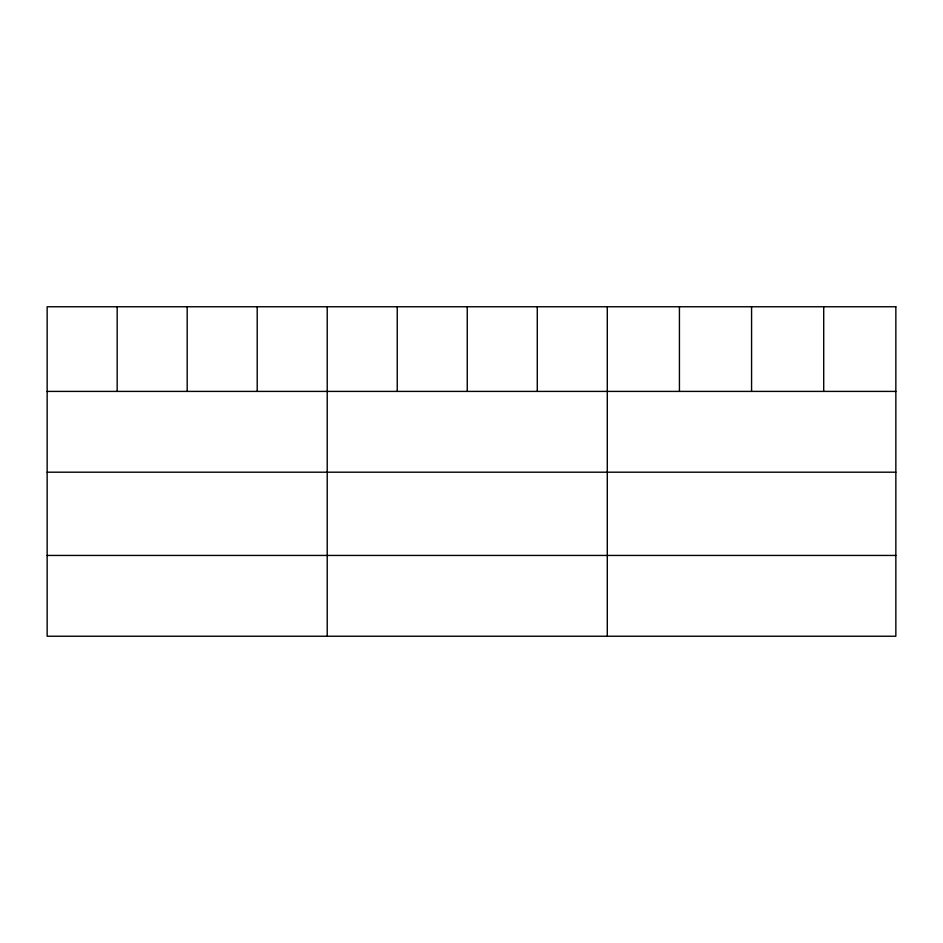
<?xml version="1.0" encoding="UTF-8"?>
<svg xmlns="http://www.w3.org/2000/svg" width="943" height="943" viewBox="0 0 943 943"><rect width="100%" height="100%" fill="white"/><g stroke="black" fill="none" stroke-linecap="round" stroke-linejoin="round"><path stroke-width="1.41" d="M47.15 391.404L895.85 391.404M47.15 472.195L895.85 472.195M47.15 555.439L895.85 555.439M823.71 306.758L823.71 391.404M751.571 306.758L751.571 391.404M679.431 306.758L679.431 391.404M607.292 306.758L607.292 636.242M537.274 306.758L537.274 391.404M467.256 306.758L467.256 391.404M397.239 306.758L397.239 391.404M327.221 306.758L327.221 636.242M257.203 306.758L257.203 391.404M187.186 306.758L187.186 391.404M117.168 306.758L117.168 391.404M895.85 306.758L47.15 306.758L47.15 636.242L895.85 636.242L895.85 306.758"/></g></svg>
